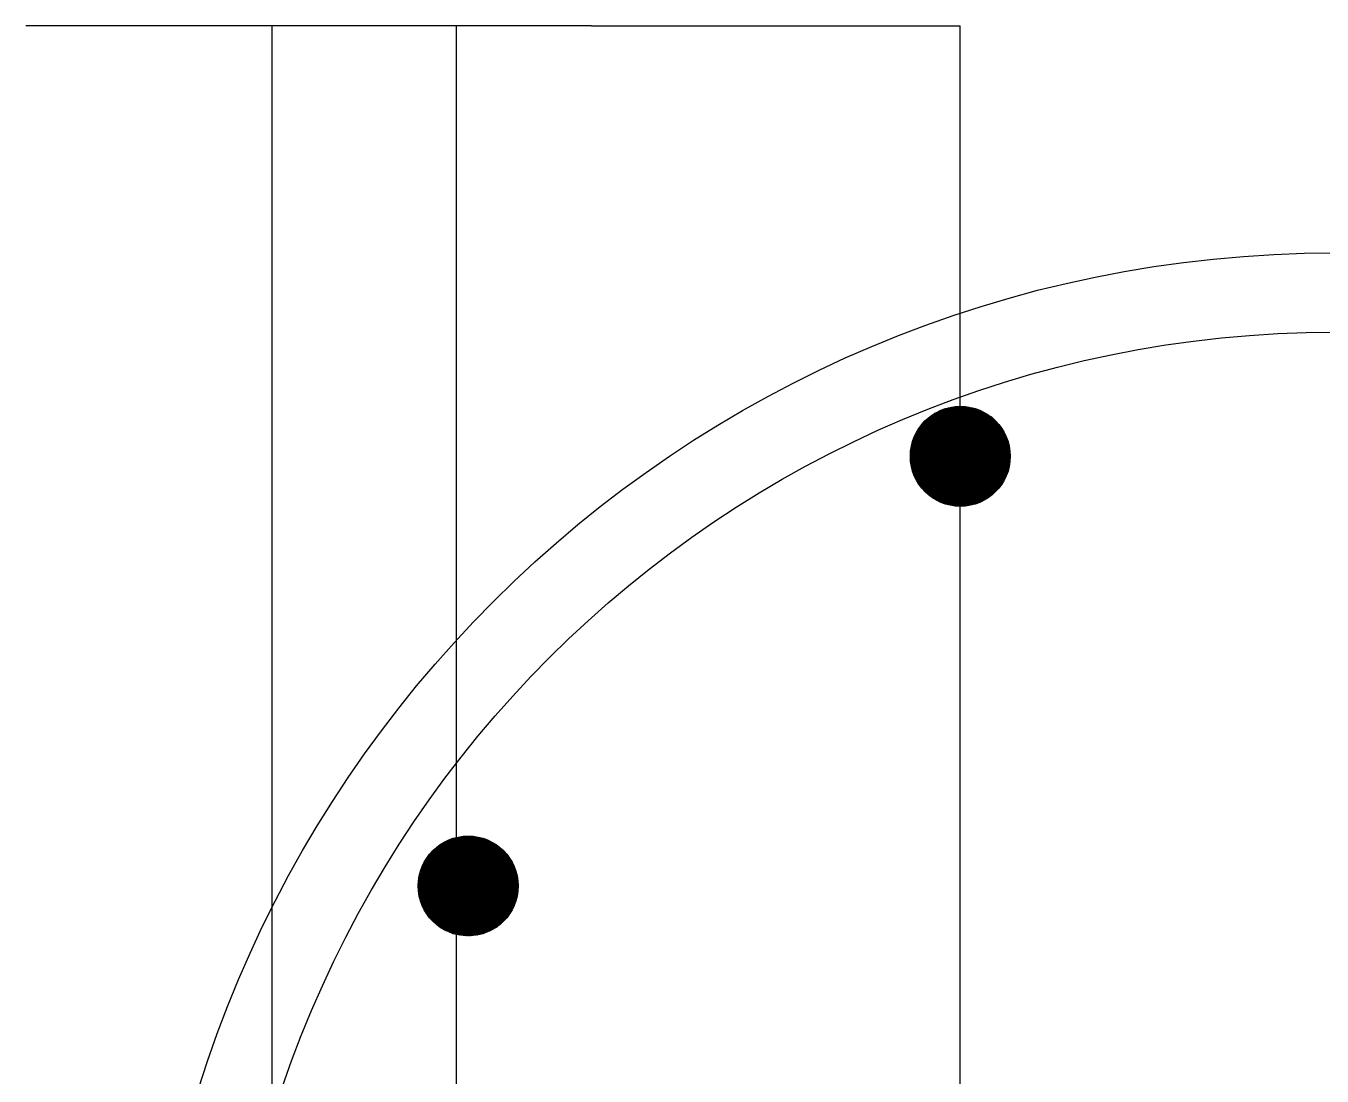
# Model space of a CAD drawing. Header units: metres. Extents: x 0 to 297, y 0 to 210.
# Drawn here: x 213.5 to 231.14, y 177.72 to 192.02 of the extents above; entities that cross this region are included whole.
import ezdxf

# ---------------------------------------------------------------- set-up
doc = ezdxf.new("R2010")
doc.units = ezdxf.units.M

msp = doc.modelspace()

# ---------------------------------------------------------------- linework, layer by layer
for p, q in [((221.2, 192.02), (213.5, 192.02)), ((216.85, 172.78), (216.85, 192.02)), ((219.36, 164.92), (219.36, 192.02)), ((221.2, 192.02), (226.22, 192.02)), ((226.22, 159.4), (226.22, 192.02)), ((225.55, 186.12), (226.27, 186.84)), ((225.55, 186.12), (226.26, 186.84)), ((225.55, 186.13), (226.25, 186.84)), ((225.55, 186.14), (226.24, 186.84)), ((225.55, 186.15), (226.23, 186.84)), ((225.55, 186.16), (226.22, 186.84)), ((225.55, 186.17), (226.21, 186.84)), ((225.55, 186.18), (226.2, 186.84)), ((225.55, 186.19), (226.19, 186.84)), ((225.55, 186.2), (226.18, 186.84)), ((225.55, 186.21), (226.17, 186.84)), ((225.55, 186.06), (226.32, 186.83)), ((225.55, 186.07), (226.31, 186.83)), ((225.55, 186.08), (226.3, 186.83)), ((225.55, 186.09), (226.3, 186.83)), ((225.55, 186.1), (226.29, 186.83)), ((225.55, 186.11), (226.28, 186.83)), ((225.55, 186.22), (226.16, 186.83)), ((225.55, 186.23), (226.15, 186.83)), ((225.55, 186.24), (226.14, 186.83)), ((225.55, 186.25), (226.13, 186.83)), ((225.56, 186.04), (226.35, 186.83)), ((225.56, 186.05), (226.34, 186.83)), ((225.56, 186.06), (226.33, 186.83)), ((225.56, 186.26), (226.12, 186.83)), ((225.56, 186.28), (226.11, 186.83)), ((225.56, 186.29), (226.1, 186.83)), ((225.56, 186.02), (226.37, 186.82)), ((225.56, 186.02), (226.36, 186.82)), ((225.56, 186.03), (226.35, 186.82)), ((225.56, 186.3), (226.09, 186.82)), ((225.56, 186.31), (226.07, 186.82)), ((225.57, 185.99), (226.39, 186.82)), ((225.57, 186), (226.38, 186.82)), ((225.57, 186.01), (226.38, 186.82)), ((225.57, 186.32), (226.06, 186.82)), ((225.57, 185.98), (226.41, 186.81)), ((225.57, 185.98), (226.4, 186.81)), ((225.57, 186.34), (226.05, 186.81)), ((225.57, 186.35), (226.03, 186.81)), ((225.58, 185.96), (226.42, 186.81)), ((225.58, 185.97), (226.41, 186.81)), ((225.58, 186.36), (226.02, 186.81)), ((225.58, 185.94), (226.44, 186.8)), ((225.58, 185.95), (226.44, 186.8)), ((225.58, 185.96), (226.43, 186.8)), ((225.58, 186.38), (226.01, 186.8)), ((225.59, 185.93), (226.45, 186.8)), ((225.59, 186.39), (225.99, 186.8)), ((225.59, 185.92), (226.46, 186.79)), ((225.59, 185.93), (226.46, 186.79)), ((225.59, 186.41), (225.98, 186.79)), ((225.6, 185.91), (226.48, 186.79)), ((225.6, 185.91), (226.47, 186.79)), ((225.6, 185.89), (226.49, 186.78)), ((225.6, 185.9), (226.49, 186.78)), ((225.6, 186.42), (225.96, 186.78)), ((225.61, 185.88), (226.51, 186.78)), ((225.61, 185.89), (226.5, 186.78)), ((225.61, 186.44), (225.94, 186.78)), ((225.61, 185.87), (226.51, 186.77)), ((225.62, 185.86), (226.52, 186.77)), ((225.62, 185.87), (226.52, 186.77)), ((225.62, 186.46), (225.93, 186.77)), ((225.62, 185.85), (226.53, 186.76)), ((225.63, 185.84), (226.54, 186.76)), ((225.63, 185.85), (226.54, 186.76)), ((225.63, 186.48), (225.91, 186.76)), ((225.63, 185.84), (226.55, 186.75)), ((225.64, 185.82), (226.56, 186.75)), ((225.64, 185.83), (226.56, 186.75)), ((225.64, 186.5), (225.88, 186.75)), ((225.64, 185.82), (226.57, 186.74)), ((225.65, 185.81), (226.58, 186.74)), ((225.65, 185.81), (226.57, 186.74)), ((225.65, 185.8), (226.59, 186.73)), ((225.65, 186.52), (225.86, 186.73)), ((225.66, 185.79), (226.59, 186.73)), ((225.66, 185.78), (226.6, 186.72)), ((225.66, 185.79), (226.6, 186.72)), ((225.67, 185.78), (226.61, 186.72)), ((225.67, 185.77), (226.61, 186.71)), ((225.67, 186.55), (225.83, 186.71)), ((225.68, 185.77), (226.62, 186.71)), ((225.68, 185.75), (226.63, 186.7)), ((225.68, 185.76), (226.62, 186.7)), ((225.69, 185.75), (226.64, 186.7)), ((225.69, 185.74), (226.64, 186.69)), ((225.7, 185.74), (226.65, 186.69)), ((226.75, 185.74), (225.8, 186.69)), ((226.75, 185.74), (225.8, 186.69)), ((226.76, 185.75), (225.81, 186.7)), ((226.75, 185.75), (225.81, 186.69)), ((226.77, 185.76), (225.82, 186.71)), ((226.76, 185.76), (225.82, 186.7)), ((226.77, 185.77), (225.83, 186.71)), ((226.77, 185.77), (225.83, 186.71)), ((226.78, 185.78), (225.84, 186.72)), ((226.79, 185.79), (225.85, 186.73)), ((226.78, 185.79), (225.85, 186.72)), ((226.79, 185.8), (225.86, 186.73)), ((226.79, 185.8), (225.86, 186.73)), ((226.8, 185.81), (225.87, 186.74)), ((226.8, 185.81), (225.87, 186.74)), ((226.8, 185.82), (225.88, 186.74)), ((226.81, 185.83), (225.89, 186.75)), ((226.81, 185.83), (225.89, 186.75)), ((226.81, 185.84), (225.9, 186.75)), ((226.82, 185.85), (225.91, 186.76)), ((226.82, 185.85), (225.91, 186.76)), ((226.83, 185.86), (225.92, 186.77)), ((226.82, 185.86), (225.92, 186.76)), ((226.83, 185.87), (225.93, 186.77)), ((226.84, 185.88), (225.94, 186.78)), ((226.83, 185.88), (225.94, 186.77)), ((226.84, 185.89), (225.95, 186.78)), ((226.85, 185.9), (225.96, 186.79)), ((226.84, 185.9), (225.96, 186.78)), ((226.85, 185.91), (225.97, 186.79)), ((226.85, 185.92), (225.98, 186.79)), ((226.85, 185.92), (225.98, 186.79)), ((226.86, 185.93), (225.99, 186.8)), ((226.86, 185.94), (226, 186.8)), ((226.86, 185.95), (226.01, 186.8)), ((226.86, 185.95), (226.01, 186.8)), ((226.87, 185.96), (226.02, 186.81)), ((226.87, 185.97), (226.03, 186.81)), ((226.87, 185.97), (226.03, 186.81)), ((226.87, 185.98), (226.04, 186.81)), ((226.87, 185.99), (226.05, 186.81)), ((226.88, 186), (226.06, 186.82)), ((226.88, 186), (226.06, 186.82)), ((226.88, 186.01), (226.07, 186.82)), ((226.88, 186.02), (226.08, 186.82)), ((226.88, 186.03), (226.09, 186.82)), ((226.89, 186.04), (226.1, 186.83)), ((226.89, 186.04), (226.1, 186.83)), ((226.89, 186.05), (226.11, 186.83)), ((226.89, 186.06), (226.12, 186.83)), ((226.89, 186.07), (226.13, 186.83)), ((226.89, 186.08), (226.14, 186.83)), ((226.89, 186.09), (226.15, 186.83)), ((226.89, 186.09), (226.15, 186.83)), ((226.89, 186.1), (226.16, 186.83)), ((226.9, 186.11), (226.17, 186.84)), ((226.9, 186.12), (226.18, 186.84)), ((226.9, 186.13), (226.19, 186.84)), ((226.9, 186.14), (226.2, 186.84)), ((226.9, 186.15), (226.21, 186.84)), ((226.9, 186.16), (226.22, 186.84)), ((226.9, 186.17), (226.23, 186.84)), ((226.9, 186.18), (226.24, 186.84)), ((226.9, 186.19), (226.25, 186.84)), ((226.9, 186.2), (226.26, 186.84)), ((226.9, 186.21), (226.27, 186.84)), ((226.9, 186.22), (226.28, 186.83)), ((226.89, 186.23), (226.29, 186.83)), ((226.89, 186.24), (226.3, 186.83)), ((226.89, 186.25), (226.31, 186.83)), ((226.89, 186.26), (226.32, 186.83)), ((226.89, 186.27), (226.33, 186.83)), ((226.89, 186.28), (226.34, 186.83)), ((226.88, 186.29), (226.35, 186.82)), ((226.88, 186.31), (226.37, 186.82)), ((226.88, 186.32), (226.38, 186.82)), ((226.88, 186.33), (226.39, 186.82)), ((226.87, 186.34), (226.41, 186.81)), ((226.87, 186.36), (226.42, 186.81)), ((226.86, 186.37), (226.43, 186.8)), ((226.86, 186.39), (226.45, 186.8)), ((226.85, 186.4), (226.46, 186.79)), ((226.85, 186.42), (226.48, 186.79)), ((226.84, 186.43), (226.49, 186.78)), ((226.83, 186.45), (226.51, 186.77)), ((226.82, 186.47), (226.53, 186.76)), ((226.81, 186.49), (226.55, 186.75)), ((226.8, 186.51), (226.57, 186.74)), ((226.78, 186.54), (226.6, 186.72)), ((226.76, 186.58), (226.64, 186.7)), ((226.57, 185.58), (225.64, 186.51)), ((226.58, 185.59), (225.65, 186.52)), ((226.58, 185.59), (225.65, 186.52)), ((226.57, 185.59), (225.65, 186.51)), ((226.6, 185.6), (225.66, 186.54)), ((226.6, 185.6), (225.66, 186.54)), ((226.59, 185.6), (225.66, 186.53)), ((226.61, 185.61), (225.67, 186.55)), ((226.61, 185.61), (225.67, 186.55)), ((226.63, 185.62), (225.68, 186.57)), ((226.62, 185.62), (225.68, 186.56)), ((226.62, 185.62), (225.68, 186.56)), ((226.64, 185.63), (225.69, 186.58)), ((226.63, 185.63), (225.69, 186.57)), ((225.7, 185.73), (226.65, 186.68)), ((225.7, 186.6), (225.79, 186.68)), ((226.66, 185.64), (225.7, 186.6)), ((226.65, 185.64), (225.7, 186.59)), ((226.65, 185.64), (225.7, 186.59)), ((225.71, 185.73), (226.66, 186.68)), ((225.71, 185.72), (226.67, 186.67)), ((225.71, 185.72), (226.66, 186.67)), ((226.67, 185.65), (225.71, 186.61)), ((226.66, 185.65), (225.71, 186.6)), ((225.72, 185.71), (226.67, 186.67)), ((225.72, 185.71), (226.68, 186.66)), ((226.68, 185.66), (225.72, 186.62)), ((226.67, 185.66), (225.72, 186.61)), ((225.73, 185.7), (226.68, 186.66)), ((225.73, 185.7), (226.69, 186.65)), ((226.69, 185.67), (225.73, 186.63)), ((226.68, 185.67), (225.73, 186.62)), ((225.74, 185.69), (226.69, 186.65)), ((225.74, 185.69), (226.7, 186.64)), ((226.7, 185.68), (225.74, 186.64)), ((226.69, 185.68), (225.74, 186.63)), ((226.71, 185.69), (225.75, 186.65)), ((225.75, 185.68), (226.7, 186.64)), ((226.7, 185.69), (225.75, 186.64)), ((225.75, 185.68), (226.71, 186.63)), ((226.71, 185.7), (225.76, 186.65)), ((226.71, 185.7), (225.76, 186.65)), ((225.76, 185.67), (226.71, 186.63)), ((225.76, 185.67), (226.72, 186.62)), ((226.72, 185.71), (225.77, 186.66)), ((226.72, 185.71), (225.77, 186.66)), ((225.77, 185.66), (226.72, 186.62)), ((225.77, 185.66), (226.72, 186.61)), ((226.73, 185.72), (225.78, 186.67)), ((226.73, 185.72), (225.78, 186.67)), ((225.78, 185.66), (226.73, 186.61)), ((225.78, 185.65), (226.73, 186.6)), ((226.74, 185.73), (225.79, 186.68)), ((226.74, 185.73), (225.79, 186.68)), ((225.79, 185.65), (226.74, 186.6)), ((225.79, 185.64), (226.74, 186.59)), ((225.8, 185.64), (226.75, 186.59)), ((225.8, 185.63), (226.75, 186.58)), ((225.81, 185.63), (226.76, 186.58)), ((225.81, 185.63), (226.76, 186.57)), ((225.82, 185.62), (226.76, 186.57)), ((225.82, 185.62), (226.77, 186.56)), ((225.83, 185.61), (226.77, 186.55)), ((225.84, 185.61), (226.78, 186.55)), ((225.84, 185.61), (226.78, 186.54)), ((225.85, 185.6), (226.78, 186.54)), ((225.85, 185.6), (226.79, 186.53)), ((225.86, 185.59), (226.79, 186.53)), ((225.86, 185.59), (226.79, 186.52)), ((225.87, 185.59), (226.8, 186.51)), ((225.88, 185.58), (226.8, 186.51)), ((226.41, 185.51), (225.57, 186.35)), ((226.4, 185.51), (225.57, 186.34)), ((226.44, 185.52), (225.58, 186.38)), ((226.44, 185.52), (225.58, 186.38)), ((226.43, 185.52), (225.58, 186.37)), ((226.42, 185.52), (225.58, 186.36)), ((226.41, 185.51), (225.58, 186.35)), ((226.47, 185.53), (225.59, 186.41)), ((226.46, 185.53), (225.59, 186.4)), ((226.46, 185.53), (225.59, 186.4)), ((226.45, 185.53), (225.59, 186.39)), ((226.49, 185.54), (225.6, 186.43)), ((226.48, 185.54), (225.6, 186.42)), ((226.48, 185.54), (225.6, 186.42)), ((226.52, 185.55), (225.61, 186.46)), ((226.51, 185.55), (225.61, 186.45)), ((226.5, 185.55), (225.61, 186.44)), ((226.5, 185.55), (225.61, 186.44)), ((226.54, 185.56), (225.62, 186.48)), ((226.53, 185.56), (225.62, 186.47)), ((226.52, 185.56), (225.62, 186.46)), ((226.55, 185.57), (225.63, 186.49)), ((226.55, 185.57), (225.63, 186.49)), ((226.54, 185.57), (225.63, 186.48)), ((226.56, 185.58), (225.64, 186.5)), ((225.88, 185.58), (226.81, 186.5)), ((225.89, 185.58), (226.81, 186.5)), ((225.89, 185.57), (226.81, 186.49)), ((225.9, 185.57), (226.82, 186.48)), ((225.91, 185.57), (226.82, 186.48)), ((225.91, 185.56), (226.82, 186.47)), ((225.92, 185.56), (226.83, 186.47)), ((225.93, 185.56), (226.83, 186.46)), ((225.93, 185.55), (226.83, 186.45)), ((225.94, 185.55), (226.83, 186.45)), ((225.94, 185.55), (226.84, 186.44)), ((225.95, 185.54), (226.84, 186.43)), ((225.96, 185.54), (226.84, 186.43)), ((225.96, 185.54), (226.85, 186.42)), ((225.97, 185.54), (226.85, 186.41)), ((225.98, 185.53), (226.85, 186.41)), ((225.99, 185.53), (226.85, 186.4)), ((225.99, 185.53), (226.86, 186.39)), ((226, 185.53), (226.86, 186.39)), ((226.01, 185.52), (226.86, 186.38)), ((226.01, 185.52), (226.86, 186.37)), ((226.02, 185.52), (226.87, 186.36)), ((226.03, 185.52), (226.87, 186.36)), ((226.04, 185.51), (226.87, 186.35)), ((226.04, 185.51), (226.87, 186.34)), ((226.32, 185.49), (225.55, 186.26)), ((226.31, 185.49), (225.55, 186.25)), ((226.3, 185.49), (225.55, 186.24)), ((226.29, 185.49), (225.55, 186.23)), ((226.29, 185.49), (225.55, 186.23)), ((226.28, 185.49), (225.55, 186.22)), ((226.27, 185.49), (225.55, 186.21)), ((226.26, 185.49), (225.55, 186.2)), ((226.25, 185.49), (225.55, 186.19)), ((226.24, 185.49), (225.55, 186.18)), ((226.23, 185.49), (225.55, 186.17)), ((226.22, 185.49), (225.55, 186.16)), ((226.37, 185.5), (225.56, 186.31)), ((226.36, 185.5), (225.56, 186.3)), ((226.35, 185.5), (225.56, 186.29)), ((226.34, 185.5), (225.56, 186.28)), ((226.34, 185.5), (225.56, 186.28)), ((226.33, 185.5), (225.56, 186.27)), ((226.39, 185.51), (225.57, 186.33)), ((226.38, 185.51), (225.57, 186.32)), ((226.38, 185.5), (225.57, 186.32)), ((226.05, 185.51), (226.88, 186.33)), ((226.06, 185.51), (226.88, 186.33)), ((226.07, 185.51), (226.88, 186.32)), ((226.07, 185.5), (226.88, 186.31)), ((226.08, 185.5), (226.88, 186.3)), ((226.09, 185.5), (226.88, 186.3)), ((226.1, 185.5), (226.89, 186.29)), ((226.11, 185.5), (226.89, 186.28)), ((226.11, 185.5), (226.89, 186.27)), ((226.12, 185.49), (226.89, 186.26)), ((226.13, 185.49), (226.89, 186.25)), ((226.14, 185.49), (226.89, 186.25)), ((226.15, 185.49), (226.89, 186.24)), ((226.16, 185.49), (226.89, 186.23)), ((226.16, 185.49), (226.89, 186.22)), ((226.17, 185.49), (226.9, 186.21)), ((226.18, 185.49), (226.9, 186.2)), ((226.19, 185.49), (226.9, 186.19)), ((226.2, 185.49), (226.9, 186.18)), ((226.21, 185.49), (226.9, 186.17)), ((226.22, 185.49), (226.9, 186.17)), ((226.23, 185.49), (226.9, 186.16)), ((226.21, 185.49), (225.55, 186.15)), ((226.2, 185.49), (225.55, 186.14)), ((226.19, 185.49), (225.55, 186.13)), ((226.18, 185.49), (225.55, 186.12)), ((226.17, 185.49), (225.55, 186.11)), ((226.16, 185.49), (225.55, 186.1)), ((226.15, 185.49), (225.55, 186.09)), ((226.14, 185.49), (225.55, 186.08)), ((226.13, 185.49), (225.55, 186.07)), ((226.12, 185.5), (225.56, 186.06)), ((226.11, 185.5), (225.56, 186.05)), ((226.09, 185.5), (225.56, 186.03)), ((226.08, 185.5), (225.56, 186.02)), ((226.07, 185.5), (225.56, 186.01)), ((226.06, 185.51), (225.57, 186)), ((226.05, 185.51), (225.57, 185.99)), ((226.24, 185.49), (226.9, 186.15)), ((226.25, 185.49), (226.9, 186.14)), ((226.26, 185.49), (226.9, 186.13)), ((226.27, 185.49), (226.9, 186.12)), ((226.28, 185.49), (226.89, 186.11)), ((226.29, 185.49), (226.89, 186.09)), ((226.3, 185.49), (226.89, 186.08)), ((226.31, 185.49), (226.89, 186.07)), ((226.32, 185.49), (226.89, 186.06)), ((226.33, 185.5), (226.89, 186.05)), ((226.35, 185.5), (226.89, 186.04)), ((226.36, 185.5), (226.88, 186.03)), ((226.37, 185.5), (226.88, 186.02)), ((226.38, 185.51), (226.88, 186)), ((226.39, 185.51), (226.88, 185.99)), ((226.41, 185.51), (226.87, 185.98)), ((226.03, 185.51), (225.57, 185.97)), ((226.02, 185.52), (225.58, 185.96)), ((226, 185.52), (225.58, 185.94)), ((225.99, 185.53), (225.59, 185.93)), ((225.97, 185.53), (225.59, 185.91)), ((225.96, 185.54), (225.6, 185.9)), ((225.94, 185.55), (225.61, 185.88)), ((225.92, 185.56), (225.62, 185.86)), ((225.9, 185.57), (225.63, 185.84)), ((225.88, 185.58), (225.64, 185.82)), ((226.42, 185.52), (226.87, 185.96)), ((226.44, 185.52), (226.86, 185.95)), ((226.45, 185.53), (226.86, 185.93)), ((226.46, 185.53), (226.85, 185.92)), ((226.48, 185.54), (226.85, 185.9)), ((226.5, 185.55), (226.84, 185.89)), ((226.52, 185.55), (226.83, 185.87)), ((226.53, 185.56), (226.82, 185.85)), ((226.56, 185.58), (226.81, 185.83)), ((226.58, 185.59), (226.8, 185.81)), ((225.86, 185.6), (225.66, 185.8)), ((225.82, 185.62), (225.68, 185.76)), ((225.78, 185.66), (225.72, 185.72)), ((226.61, 185.61), (226.78, 185.78)), ((226.64, 185.64), (226.75, 185.74)), ((218.85, 180.23), (219.61, 180.98)), ((218.85, 180.24), (219.6, 180.98)), ((218.85, 180.24), (219.59, 180.98)), ((218.85, 180.25), (219.58, 180.98)), ((218.85, 180.26), (219.57, 180.98)), ((218.85, 180.27), (219.56, 180.98)), ((218.85, 180.28), (219.55, 180.98)), ((218.85, 180.29), (219.54, 180.98)), ((218.85, 180.3), (219.54, 180.98)), ((218.85, 180.31), (219.53, 180.98)), ((218.85, 180.32), (219.52, 180.98)), ((218.85, 180.33), (219.51, 180.98)), ((218.85, 180.34), (219.5, 180.98)), ((218.85, 180.35), (219.49, 180.98)), ((218.85, 180.36), (219.48, 180.98)), ((218.85, 180.37), (219.47, 180.98)), ((218.85, 180.38), (219.46, 180.98)), ((218.85, 180.39), (219.44, 180.98)), ((218.86, 180.2), (219.63, 180.98)), ((218.86, 180.21), (219.62, 180.98)), ((218.86, 180.22), (219.62, 180.98)), ((218.86, 180.4), (219.43, 180.98)), ((218.86, 180.41), (219.42, 180.98)), ((218.86, 180.17), (219.66, 180.97)), ((218.86, 180.18), (219.66, 180.97)), ((218.86, 180.19), (219.65, 180.97)), ((218.86, 180.19), (219.64, 180.97)), ((218.86, 180.42), (219.41, 180.97)), ((218.86, 180.43), (219.4, 180.97)), ((218.86, 180.45), (219.39, 180.97)), ((218.87, 180.15), (219.68, 180.97)), ((218.87, 180.16), (219.67, 180.97)), ((218.87, 180.46), (219.38, 180.97)), ((218.87, 180.13), (219.7, 180.96)), ((218.87, 180.14), (219.69, 180.96)), ((218.87, 180.15), (219.69, 180.96)), ((218.87, 180.47), (219.36, 180.96)), ((218.87, 180.48), (219.35, 180.96)), ((218.88, 180.12), (219.72, 180.96)), ((218.88, 180.12), (219.71, 180.96)), ((218.88, 180.5), (219.34, 180.96)), ((218.88, 180.09), (219.74, 180.95)), ((218.88, 180.1), (219.73, 180.95)), ((218.88, 180.11), (219.72, 180.95)), ((218.88, 180.51), (219.32, 180.95)), ((218.89, 180.09), (219.75, 180.95)), ((218.89, 180.52), (219.31, 180.95)), ((218.89, 180.07), (219.77, 180.94)), ((218.89, 180.07), (219.76, 180.94)), ((218.89, 180.08), (219.75, 180.94)), ((218.89, 180.54), (219.29, 180.94)), ((218.9, 180.06), (219.77, 180.94)), ((218.9, 180.55), (219.28, 180.94)), ((218.9, 180.05), (219.79, 180.93)), ((218.9, 180.05), (219.78, 180.93)), ((218.9, 180.57), (219.26, 180.93)), ((218.91, 180.04), (219.79, 180.93)), ((218.91, 180.02), (219.81, 180.92)), ((218.91, 180.03), (219.81, 180.92)), ((218.91, 180.03), (219.8, 180.92)), ((218.91, 180.59), (219.25, 180.92)), ((218.92, 180.01), (219.82, 180.92)), ((218.92, 180.61), (219.23, 180.92)), ((218.92, 180), (219.83, 180.91)), ((218.92, 180.01), (219.83, 180.91)), ((218.93, 179.99), (219.84, 180.91)), ((218.93, 180.63), (219.21, 180.91)), ((218.93, 179.98), (219.85, 180.9)), ((218.93, 179.99), (219.85, 180.9)), ((218.94, 179.98), (219.86, 180.9)), ((218.94, 179.96), (219.87, 180.89)), ((218.94, 179.97), (219.86, 180.89)), ((218.94, 180.65), (219.19, 180.89)), ((218.95, 179.96), (219.88, 180.89)), ((218.95, 179.95), (219.88, 180.88)), ((218.95, 180.67), (219.16, 180.88)), ((218.96, 179.95), (219.89, 180.88)), ((218.96, 179.93), (219.9, 180.87)), ((218.96, 179.94), (219.89, 180.87)), ((218.97, 179.93), (219.9, 180.87)), ((220.08, 179.93), (219.14, 180.87)), ((220.08, 179.93), (219.15, 180.87)), ((220.09, 179.94), (219.15, 180.87)), ((220.09, 179.94), (219.16, 180.88)), ((220.1, 179.95), (219.17, 180.88)), ((220.1, 179.96), (219.17, 180.88)), ((220.1, 179.96), (219.18, 180.89)), ((220.11, 179.97), (219.18, 180.89)), ((220.11, 179.97), (219.19, 180.89)), ((220.11, 179.98), (219.2, 180.9)), ((220.12, 179.99), (219.2, 180.9)), ((220.12, 180), (219.21, 180.91)), ((220.12, 179.99), (219.21, 180.9)), ((220.13, 180), (219.22, 180.91)), ((220.13, 180.02), (219.23, 180.92)), ((220.13, 180.01), (219.23, 180.91)), ((220.14, 180.02), (219.24, 180.92)), ((220.14, 180.04), (219.25, 180.93)), ((220.14, 180.03), (219.25, 180.92)), ((220.15, 180.04), (219.26, 180.93)), ((220.15, 180.06), (219.27, 180.94)), ((220.15, 180.05), (219.27, 180.93)), ((220.15, 180.06), (219.28, 180.94)), ((220.16, 180.07), (219.29, 180.94)), ((220.16, 180.08), (219.29, 180.94)), ((220.16, 180.08), (219.3, 180.95)), ((220.16, 180.09), (219.31, 180.95)), ((220.17, 180.1), (219.31, 180.95)), ((220.17, 180.11), (219.32, 180.95)), ((220.17, 180.11), (219.33, 180.95)), ((220.17, 180.12), (219.34, 180.96)), ((220.18, 180.13), (219.34, 180.96)), ((220.18, 180.14), (219.35, 180.96)), ((220.18, 180.14), (219.36, 180.96)), ((220.18, 180.15), (219.37, 180.97)), ((220.18, 180.16), (219.37, 180.97)), ((220.18, 180.17), (219.38, 180.97)), ((220.19, 180.17), (219.39, 180.97)), ((220.19, 180.18), (219.4, 180.97)), ((220.19, 180.19), (219.41, 180.97)), ((220.19, 180.2), (219.41, 180.97)), ((220.19, 180.21), (219.42, 180.98)), ((220.19, 180.22), (219.43, 180.98)), ((220.19, 180.22), (219.44, 180.98)), ((220.2, 180.23), (219.45, 180.98)), ((220.2, 180.24), (219.46, 180.98)), ((220.2, 180.25), (219.47, 180.98)), ((220.2, 180.26), (219.47, 180.98)), ((220.2, 180.27), (219.48, 180.98)), ((220.2, 180.28), (219.49, 180.98)), ((220.2, 180.29), (219.5, 180.98)), ((220.2, 180.29), (219.51, 180.98)), ((220.2, 180.3), (219.52, 180.98)), ((220.2, 180.31), (219.53, 180.98)), ((220.2, 180.32), (219.54, 180.98)), ((220.2, 180.33), (219.55, 180.98)), ((220.2, 180.34), (219.56, 180.98)), ((220.2, 180.35), (219.57, 180.98)), ((220.2, 180.36), (219.58, 180.98)), ((220.2, 180.37), (219.59, 180.98)), ((220.2, 180.38), (219.6, 180.98)), ((220.19, 180.4), (219.61, 180.98)), ((220.19, 180.41), (219.62, 180.98)), ((220.19, 180.42), (219.63, 180.97)), ((220.19, 180.43), (219.65, 180.97)), ((220.19, 180.44), (219.66, 180.97)), ((220.18, 180.45), (219.67, 180.97)), ((220.18, 180.47), (219.68, 180.97)), ((220.18, 180.48), (219.69, 180.96)), ((220.17, 180.49), (219.71, 180.96)), ((220.17, 180.5), (219.72, 180.95)), ((220.17, 180.52), (219.73, 180.95)), ((220.16, 180.53), (219.75, 180.95)), ((220.16, 180.55), (219.76, 180.94)), ((220.15, 180.56), (219.78, 180.93)), ((220.14, 180.58), (219.8, 180.93)), ((220.13, 180.6), (219.81, 180.92)), ((220.13, 180.62), (219.83, 180.91)), ((220.11, 180.64), (219.85, 180.9)), ((220.1, 180.66), (219.88, 180.88)), ((220.08, 180.69), (219.9, 180.87)), ((218.97, 179.92), (219.92, 180.86)), ((218.97, 179.92), (219.91, 180.86)), ((218.97, 180.7), (219.13, 180.86)), ((219.92, 179.76), (218.97, 180.7)), ((219.91, 179.75), (218.97, 180.69)), ((219.9, 179.75), (218.97, 180.69)), ((218.98, 179.91), (219.93, 180.85)), ((218.98, 179.91), (219.92, 180.85)), ((219.93, 179.77), (218.98, 180.71)), ((219.92, 179.76), (218.98, 180.7)), ((218.99, 179.9), (219.93, 180.85)), ((218.99, 179.9), (219.94, 180.84)), ((219.94, 179.78), (218.99, 180.73)), ((219.94, 179.77), (218.99, 180.72)), ((219.93, 179.77), (218.99, 180.72)), ((219, 179.89), (219.94, 180.84)), ((219, 179.88), (219.95, 180.83)), ((219, 179.88), (219.95, 180.83)), ((219.95, 179.79), (219, 180.74)), ((219.95, 179.78), (219, 180.73)), ((219.01, 179.87), (219.96, 180.83)), ((219.01, 180.74), (219.09, 180.83)), ((219.01, 179.87), (219.96, 180.82)), ((219.96, 179.8), (219.01, 180.75)), ((219.96, 179.79), (219.01, 180.74)), ((219.02, 179.86), (219.97, 180.82)), ((219.02, 179.86), (219.97, 180.81)), ((219.97, 179.8), (219.02, 180.76)), ((219.97, 179.8), (219.02, 180.75)), ((219.03, 179.85), (219.98, 180.81)), ((219.03, 179.85), (219.98, 180.8)), ((219.99, 179.82), (219.03, 180.77)), ((219.98, 179.81), (219.03, 180.77)), ((219.98, 179.81), (219.03, 180.76)), ((219.04, 179.84), (219.99, 180.8)), ((219.04, 179.83), (220, 180.79)), ((219.04, 179.84), (219.99, 180.79)), ((220, 179.83), (219.04, 180.78)), ((219.99, 179.82), (219.04, 180.78)), ((220, 179.83), (219.05, 180.79)), ((220.01, 179.84), (219.05, 180.79)), ((219.05, 179.83), (220, 180.78)), ((219.05, 179.82), (220.01, 180.78)), ((220.01, 179.84), (219.06, 180.8)), ((220.02, 179.85), (219.06, 180.8)), ((219.06, 179.82), (220.01, 180.77)), ((219.06, 179.82), (220.02, 180.77)), ((220.02, 179.85), (219.07, 180.81)), ((220.03, 179.86), (219.07, 180.81)), ((219.07, 179.81), (220.02, 180.76)), ((219.07, 179.81), (220.03, 180.76)), ((220.04, 179.87), (219.08, 180.82)), ((220.03, 179.86), (219.08, 180.81)), ((219.08, 179.8), (220.03, 180.75)), ((219.08, 179.8), (220.04, 180.75)), ((220.04, 179.88), (219.09, 180.83)), ((220.04, 179.87), (219.09, 180.82)), ((219.09, 179.79), (220.04, 180.74)), ((219.09, 179.79), (220.04, 180.74)), ((220.05, 179.89), (219.1, 180.84)), ((220.05, 179.88), (219.1, 180.83)), ((219.1, 179.78), (220.05, 180.73)), ((219.1, 179.78), (220.05, 180.73)), ((220.06, 179.9), (219.11, 180.85)), ((220.06, 179.89), (219.11, 180.84)), ((219.11, 179.78), (220.06, 180.72)), ((220.06, 179.9), (219.12, 180.85)), ((219.12, 179.77), (220.06, 180.72)), ((219.12, 179.77), (220.07, 180.71)), ((220.07, 179.92), (219.13, 180.86)), ((220.07, 179.91), (219.13, 180.85)), ((219.13, 179.76), (220.07, 180.71)), ((219.13, 179.76), (220.07, 180.7)), ((220.08, 179.92), (219.14, 180.86)), ((219.14, 179.76), (220.08, 180.7)), ((219.14, 179.75), (220.08, 180.69)), ((220.06, 180.72), (219.94, 180.84)), ((219.74, 179.67), (218.88, 180.52)), ((219.73, 179.67), (218.88, 180.51)), ((219.72, 179.66), (218.88, 180.51)), ((219.77, 179.68), (218.89, 180.55)), ((219.76, 179.68), (218.89, 180.54)), ((219.75, 179.67), (218.89, 180.54)), ((219.74, 179.67), (218.89, 180.53)), ((219.79, 179.69), (218.9, 180.57)), ((219.78, 179.68), (218.9, 180.56)), ((219.77, 179.68), (218.9, 180.56)), ((219.81, 179.7), (218.91, 180.6)), ((219.81, 179.7), (218.91, 180.59)), ((219.8, 179.69), (218.91, 180.58)), ((219.79, 179.69), (218.91, 180.58)), ((219.83, 179.71), (218.92, 180.62)), ((219.83, 179.7), (218.92, 180.61)), ((219.82, 179.7), (218.92, 180.6)), ((219.85, 179.72), (218.93, 180.63)), ((219.84, 179.71), (218.93, 180.63)), ((219.84, 179.71), (218.93, 180.62)), ((219.87, 179.73), (218.94, 180.65)), ((219.86, 179.72), (218.94, 180.65)), ((219.86, 179.72), (218.94, 180.64)), ((219.89, 179.74), (218.95, 180.67)), ((219.88, 179.74), (218.95, 180.66)), ((219.87, 179.73), (218.95, 180.66)), ((219.9, 179.75), (218.96, 180.68)), ((219.89, 179.74), (218.96, 180.68)), ((219.15, 179.75), (220.09, 180.68)), ((219.15, 179.74), (220.09, 180.68)), ((219.16, 179.74), (220.09, 180.67)), ((219.17, 179.74), (220.1, 180.67)), ((219.17, 179.73), (220.1, 180.66)), ((219.18, 179.73), (220.1, 180.66)), ((219.18, 179.73), (220.11, 180.65)), ((219.19, 179.72), (220.11, 180.64)), ((219.2, 179.72), (220.11, 180.64)), ((219.2, 179.72), (220.12, 180.63)), ((219.21, 179.71), (220.12, 180.62)), ((219.22, 179.71), (220.12, 180.62)), ((219.22, 179.71), (220.13, 180.61)), ((219.23, 179.7), (220.13, 180.61)), ((219.23, 179.7), (220.13, 180.6)), ((219.24, 179.7), (220.14, 180.59)), ((219.25, 179.69), (220.14, 180.59)), ((219.25, 179.69), (220.14, 180.58)), ((219.26, 179.69), (220.15, 180.57)), ((219.27, 179.68), (220.15, 180.57)), ((219.27, 179.68), (220.15, 180.56)), ((219.28, 179.68), (220.15, 180.55)), ((219.29, 179.68), (220.16, 180.55)), ((219.29, 179.67), (220.16, 180.54)), ((219.3, 179.67), (220.16, 180.53)), ((219.31, 179.67), (220.16, 180.52)), ((219.32, 179.67), (220.17, 180.52)), ((219.32, 179.66), (220.17, 180.51)), ((219.61, 179.64), (218.85, 180.39)), ((219.6, 179.64), (218.85, 180.38)), ((219.59, 179.64), (218.85, 180.37)), ((219.58, 179.64), (218.85, 180.36)), ((219.57, 179.64), (218.85, 180.35)), ((219.56, 179.63), (218.85, 180.35)), ((219.55, 179.63), (218.85, 180.34)), ((219.66, 179.65), (218.86, 180.45)), ((219.65, 179.65), (218.86, 180.44)), ((219.65, 179.64), (218.86, 180.43)), ((219.64, 179.64), (218.86, 180.42)), ((219.63, 179.64), (218.86, 180.41)), ((219.62, 179.64), (218.86, 180.41)), ((219.61, 179.64), (218.86, 180.4)), ((219.7, 179.66), (218.87, 180.49)), ((219.69, 179.66), (218.87, 180.48)), ((219.69, 179.65), (218.87, 180.47)), ((219.68, 179.65), (218.87, 180.46)), ((219.67, 179.65), (218.87, 180.45)), ((219.72, 179.66), (218.88, 180.5)), ((219.71, 179.66), (218.88, 180.49)), ((219.33, 179.66), (220.17, 180.5)), ((219.34, 179.66), (220.17, 180.5)), ((219.35, 179.66), (220.18, 180.49)), ((219.35, 179.66), (220.18, 180.48)), ((219.36, 179.65), (220.18, 180.47)), ((219.37, 179.65), (220.18, 180.47)), ((219.38, 179.65), (220.18, 180.46)), ((219.38, 179.65), (220.18, 180.45)), ((219.39, 179.65), (220.19, 180.44)), ((219.4, 179.65), (220.19, 180.43)), ((219.41, 179.64), (220.19, 180.43)), ((219.42, 179.64), (220.19, 180.42)), ((219.42, 179.64), (220.19, 180.41)), ((219.43, 179.64), (220.19, 180.4)), ((219.44, 179.64), (220.19, 180.39)), ((219.45, 179.64), (220.2, 180.38)), ((219.46, 179.64), (220.2, 180.38)), ((219.47, 179.64), (220.2, 180.37)), ((219.48, 179.64), (220.2, 180.36)), ((219.48, 179.64), (220.2, 180.35)), ((219.49, 179.63), (220.2, 180.34)), ((219.54, 179.63), (218.85, 180.33)), ((219.53, 179.63), (218.85, 180.32)), ((219.52, 179.63), (218.85, 180.31)), ((219.51, 179.63), (218.85, 180.3)), ((219.5, 179.63), (218.85, 180.29)), ((219.49, 179.63), (218.85, 180.28)), ((219.48, 179.64), (218.85, 180.27)), ((219.47, 179.64), (218.85, 180.26)), ((219.46, 179.64), (218.85, 180.25)), ((219.45, 179.64), (218.85, 180.24)), ((219.44, 179.64), (218.85, 180.23)), ((219.43, 179.64), (218.86, 180.22)), ((219.42, 179.64), (218.86, 180.2)), ((219.41, 179.64), (218.86, 180.19)), ((219.4, 179.65), (218.86, 180.18)), ((219.39, 179.65), (218.86, 180.17)), ((219.37, 179.65), (218.87, 180.16)), ((219.5, 179.63), (220.2, 180.33)), ((219.51, 179.63), (220.2, 180.32)), ((219.52, 179.63), (220.2, 180.31)), ((219.53, 179.63), (220.2, 180.3)), ((219.54, 179.63), (220.2, 180.29)), ((219.55, 179.63), (220.2, 180.28)), ((219.56, 179.63), (220.2, 180.27)), ((219.57, 179.64), (220.2, 180.26)), ((219.58, 179.64), (220.2, 180.25)), ((219.59, 179.64), (220.2, 180.24)), ((219.6, 179.64), (220.2, 180.23)), ((219.61, 179.64), (220.19, 180.22)), ((219.62, 179.64), (220.19, 180.21)), ((219.64, 179.64), (220.19, 180.2)), ((219.65, 179.65), (220.19, 180.19)), ((219.66, 179.65), (220.19, 180.17)), ((219.67, 179.65), (220.18, 180.16)), ((219.36, 179.65), (218.87, 180.14)), ((219.35, 179.66), (218.87, 180.13)), ((219.33, 179.66), (218.88, 180.12)), ((219.32, 179.67), (218.88, 180.1)), ((219.31, 179.67), (218.89, 180.09)), ((219.29, 179.68), (218.89, 180.08)), ((219.28, 179.68), (218.9, 180.06)), ((219.26, 179.69), (218.9, 180.04)), ((219.24, 179.7), (218.91, 180.03)), ((219.22, 179.7), (218.92, 180.01)), ((219.2, 179.71), (218.93, 179.99)), ((219.68, 179.65), (220.18, 180.15)), ((219.7, 179.66), (220.18, 180.14)), ((219.71, 179.66), (220.17, 180.12)), ((219.72, 179.66), (220.17, 180.11)), ((219.74, 179.67), (220.17, 180.1)), ((219.75, 179.67), (220.16, 180.08)), ((219.77, 179.68), (220.15, 180.07)), ((219.78, 179.69), (220.15, 180.05)), ((219.8, 179.69), (220.14, 180.03)), ((219.82, 179.7), (220.13, 180.02)), ((219.84, 179.71), (220.12, 180)), ((219.86, 179.72), (220.11, 179.98)), ((219.18, 179.73), (218.94, 179.97)), ((219.16, 179.74), (218.96, 179.94)), ((219.13, 179.76), (218.98, 179.91)), ((219.08, 179.8), (219.02, 179.86)), ((219.88, 179.74), (220.1, 179.95)), ((219.91, 179.75), (220.08, 179.92)), ((219.95, 179.78), (220.05, 179.89))]:
    msp.add_line(p, q)
for centre, radius in [((231.32, 172.73), 16.2), ((231.32, 172.73), 15.12), ((226.22, 186.16), 0.68), ((219.52, 180.31), 0.68)]:
    msp.add_circle(centre, radius)

doc.saveas('drawing.dxf')
